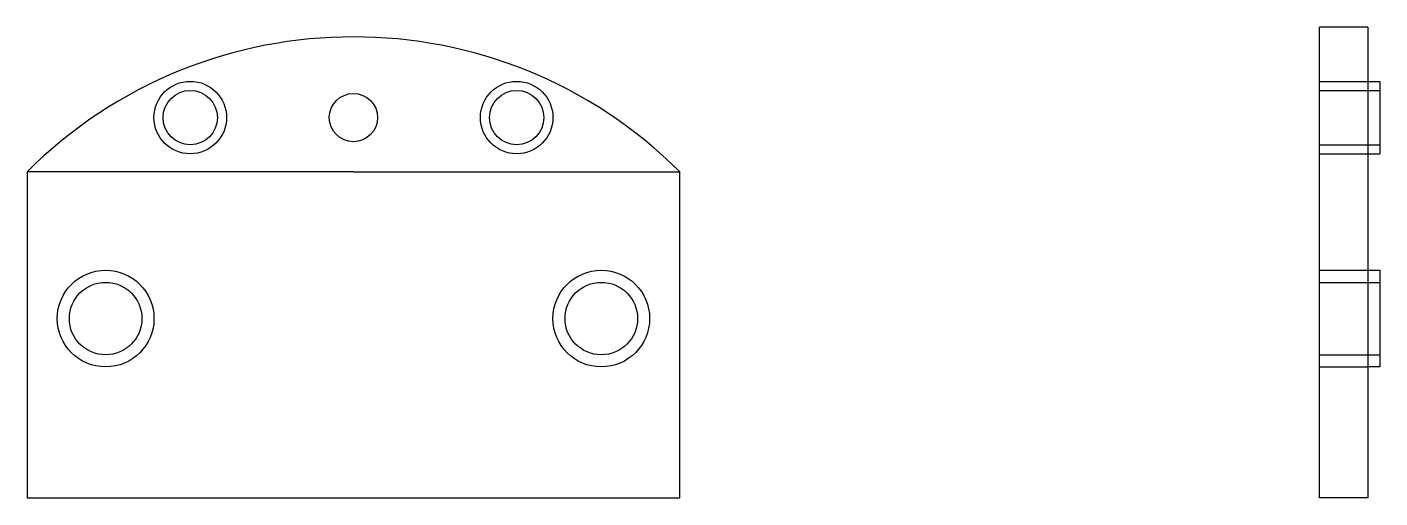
# Model space of a CAD drawing. Header units: inches. Extents: x 11.81 to 17.41, y 13.49 to 15.44.
import ezdxf

# ---------------------------------------------------------------- set-up
doc = ezdxf.new("R2010")
doc.units = ezdxf.units.IN
doc.header["$MEASUREMENT"] = 0
doc.layers.add('Gauri', color=3, linetype='Continuous')
doc.layers.add('Plansa_De_Bord', color=1, linetype='Continuous')

msp = doc.modelspace()

# ---------------------------------------------------------------- linework, layer by layer
at = {"layer": 'Gauri'}
for p, q in [((17.1564, 15.2176), (17.4064, 15.2176)), ((17.1564, 15.1801), (17.4064, 15.1801)), ((17.4064, 15.2176), (17.4064, 14.9176)), ((17.1564, 14.9551), (17.4064, 14.9551)), ((17.1564, 14.9176), (17.4064, 14.9176)), ((17.1564, 14.4353), (17.3564, 14.4353)), ((17.1564, 14.3853), (17.3564, 14.3853)), ((17.3564, 14.4353), (17.4064, 14.4353)), ((17.3564, 14.3853), (17.4064, 14.3853)), ((17.4064, 14.4353), (17.4064, 14.0353)), ((17.1564, 14.0853), (17.3564, 14.0853)), ((17.3564, 14.0853), (17.4064, 14.0853)), ((17.1564, 14.0353), (17.3564, 14.0353)), ((17.4064, 14.0353), (17.3564, 14.0353))]:
    msp.add_line(p, q, dxfattribs=at)
for centre, radius in [((12.4859, 15.0676), 0.15), ((12.4859, 15.0676), 0.1125), ((13.1609, 15.0676), 0.1), ((13.8359, 15.0676), 0.15), ((13.8359, 15.0676), 0.1125), ((12.1359, 14.2353), 0.2), ((12.1359, 14.2353), 0.15), ((14.1859, 14.2353), 0.2), ((14.1859, 14.2353), 0.15)]:
    msp.add_circle(centre, radius, dxfattribs=at)
at = {"layer": 'Plansa_De_Bord'}
for p, q in [((17.1564, 13.4926), (17.1564, 15.4426)), ((17.3564, 15.4426), (17.1564, 15.4426)), ((17.3564, 15.4426), (17.3564, 13.4926)), ((11.8109, 14.8426), (11.8109, 13.4926)), ((13.1609, 14.8426), (11.8109, 14.8426)), ((13.1609, 14.8426), (14.5109, 14.8426)), ((14.5109, 13.4926), (14.5109, 14.8426)), ((11.8109, 13.4926), (14.5109, 13.4926)), ((17.3564, 13.4926), (17.1564, 13.4926))]:
    msp.add_line(p, q, dxfattribs=at)
msp.add_arc((13.1609, 13.4926), 1.9092, 45.0004, 134.9996, dxfattribs=at)

doc.saveas('drawing.dxf')
